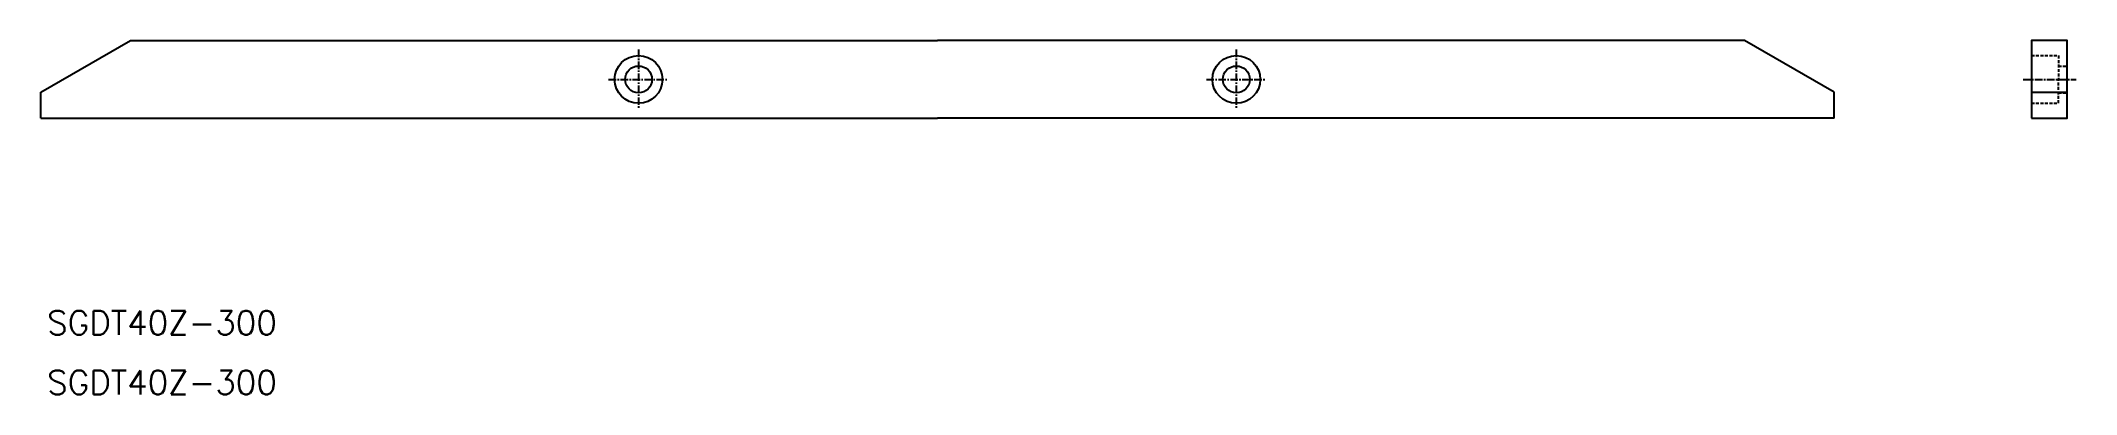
# Model space of a CAD drawing. Extents: x 0 to 341, y 0 to 59.
import ezdxf

# ---------------------------------------------------------------- set-up
doc = ezdxf.new("R2010")
doc.units = 0
doc.linetypes.add('CENTER', pattern=[2, 1.25, -0.25, 0.25, -0.25])
doc.linetypes.add('DASHED', pattern=[0.75, 0.5, -0.25])
doc.layers.get('0').update_dxf_attribs({"linetype": 'CONTINUOUS'})
doc.layers.add('CENTER', color=1, linetype='CENTER')
doc.styles.get("Standard").update_dxf_attribs({"font": 'txt', "bigfont": 'BIGFONT'})

msp = doc.modelspace()

# ---------------------------------------------------------------- linework, layer by layer
at = {"color": 7, "linetype": 'CONTINUOUS'}
for p, q in [((0, 50.62), (15, 59.28)), ((15, 59.28), (150, 59.28)), ((285, 59.28), (150, 59.28)), ((300, 50.62), (285, 59.28)), ((0, 46.28), (0, 50.62)), ((300, 46.28), (300, 50.62)), ((333.01, 50.62), (339.01, 50.62)), ((0, 46.28), (150, 46.28)), ((300, 46.28), (150, 46.28))]:
    msp.add_line(p, q, dxfattribs=at)
at = {"color": 3, "linetype": 'DASHED'}
for p, q in [((333.01, 56.78), (337.51, 56.78)), ((337.51, 56.78), (337.51, 52.78)), ((337.51, 55.03), (339.01, 55.03)), ((337.51, 48.78), (337.51, 52.78)), ((333.01, 48.78), (337.51, 48.78)), ((337.51, 50.53), (339.01, 50.53))]:
    msp.add_line(p, q, dxfattribs=at)
at = {"color": 7, "linetype": 'CONTINUOUS'}
msp.add_lwpolyline([(333.01, 46.28), (339.01, 46.28), (339.01, 59.28), (333.01, 59.28)], close=True, dxfattribs=at)
for centre, radius in [((100, 52.78), 4), ((100, 52.78), 2.25), ((200, 52.78), 4), ((200, 52.78), 2.25)]:
    msp.add_circle(centre, radius, dxfattribs=at)
at = {"layer": 'CENTER', "color": 1, "linetype": 'CENTER'}
for p, q in [((100, 57.78), (100, 47.78)), ((200, 57.78), (200, 47.78)), ((95, 52.78), (105, 52.78)), ((195, 52.78), (205, 52.78)), ((331.6, 52.78), (340.51, 52.78))]:
    msp.add_line(p, q, dxfattribs=at)

# ---------------------------------------------------------------- texts
at = {"color": 7, "linetype": 'CONTINUOUS'}
for p in [(1.09, 10), (1.09, 0)]:
    msp.add_text('SGDT40Z-300', height=4, dxfattribs=at).set_placement(p)

doc.saveas('drawing.dxf')
